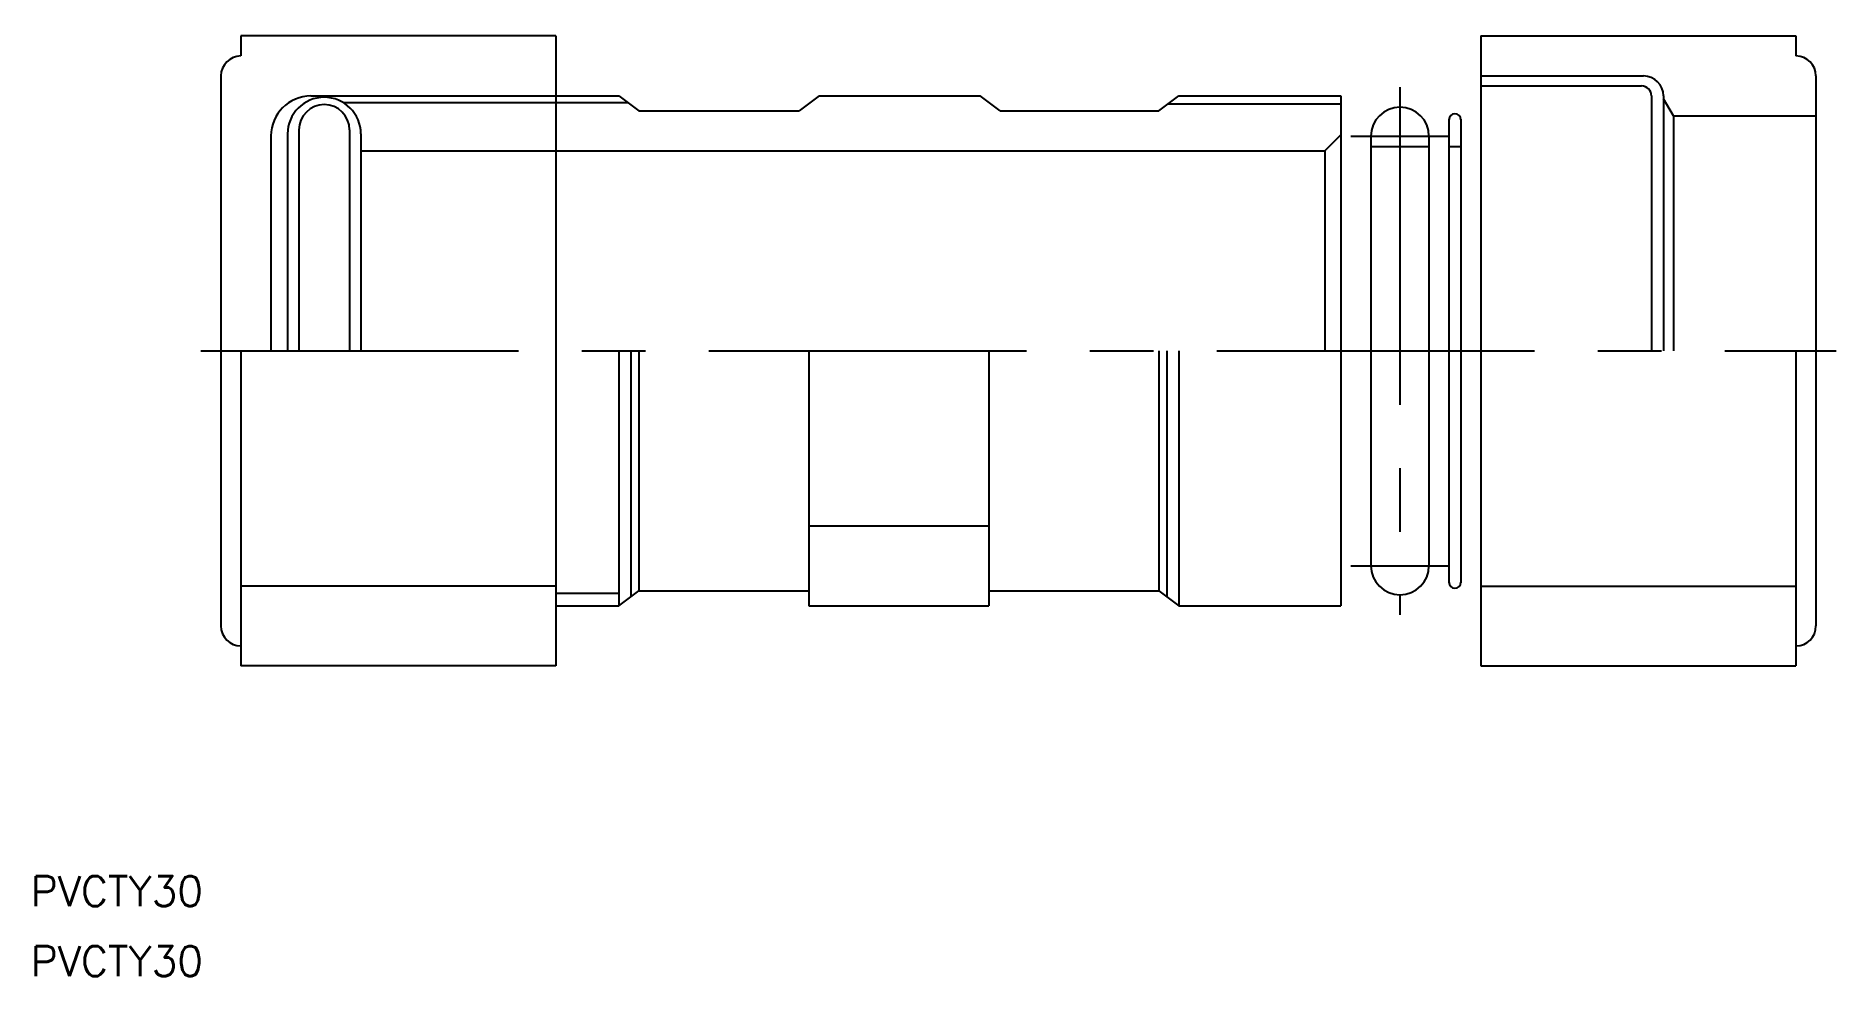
# Model space of a CAD drawing. Extents: x -18 to 162, y -63 to 32.
import ezdxf

# ---------------------------------------------------------------- set-up
doc = ezdxf.new("R2010")
doc.units = 0
doc.linetypes.add('CENTER', pattern=[50.8, 31.75, -6.35, 6.35, -6.35])
doc.layers.get('0').update_dxf_attribs({"linetype": 'CONTINUOUS'})
doc.layers.add('CENTER', color=1, linetype='CENTER')
doc.styles.get("Standard").update_dxf_attribs({"font": 'txt.shx', "height": 3, "bigfont": 'bigfont.shx'})

msp = doc.modelspace()

# ---------------------------------------------------------------- linework, layer by layer
at = {"color": 7, "linetype": 'CONTINUOUS'}
for p, q in [((33.5, 31.5), (2, 31.5)), ((2, 31.5), (2, 29.5)), ((33.5, 31.5), (33.5, -31.5)), ((126, 31.5), (126, -31.5)), ((126, 31.5), (157.5, 31.5)), ((157.5, 31.5), (157.5, 29.5)), ((0, 27.5), (0, -27.5)), ((126, 27.5), (142.25, 27.5)), ((159.5, 27.5), (159.5, -27.5)), ((9, 25.5), (39.78, 25.5)), ((39.78, 25.5), (41.78, 24)), ((59.81, 25.5), (57.81, 24)), ((59.81, 25.5), (75.91, 25.5)), ((77.91, 24), (75.91, 25.5)), ((93.78, 24), (95.78, 25.5)), ((95.78, 25.5), (112, 25.5)), ((112, 25.5), (112, -25.5)), ((126, 26.5), (142.05, 26.5)), ((143.05, 25.5), (143.05, 0)), ((144.25, 25.5), (144.25, 0)), ((145.25, 23.5), (144.25, 25.23)), ((40.68, 24.82), (12.26, 24.82)), ((41.78, 24), (57.81, 24)), ((77.91, 24), (93.78, 24)), ((94.74, 24.7), (112, 24.7)), ((145.25, 23.5), (145.25, 0)), ((145.25, 23.5), (159.5, 23.5)), ((6.65, 21.7), (6.65, 0)), ((7.79, 22.11), (7.79, 0)), ((12.86, 22.11), (12.86, 0)), ((14, 21.7), (14, 0)), ((110.39, 20), (112, 21.61)), ((122.8, 23.17), (122.8, -23.17)), ((124, 23.17), (124, -23.17)), ((5, 21.5), (5, 0)), ((14, 20), (110.39, 20)), ((110.39, 20), (110.39, 0)), ((115, 21.5), (115, -21.5)), ((115, 20.44), (120.8, 20.44)), ((120.8, 21.5), (120.8, -21.5)), ((122.8, 20.44), (124, 20.44)), ((2, 0), (2, -31.5)), ((39.78, 0), (39.78, -25.5)), ((40.98, 0), (40.98, -24.6)), ((41.78, 0), (41.78, -24)), ((58.78, 0), (58.78, -25.5)), ((76.78, 0), (76.78, -25.5)), ((93.78, 0), (93.78, -24)), ((94.58, 0), (94.58, -24.6)), ((95.78, 0), (95.78, -25.5)), ((157.5, 0), (157.5, -31.5)), ((58.78, -17.5), (76.78, -17.5)), ((33.5, -23.52), (2, -23.52)), ((33.5, -24.22), (39.78, -24.22)), ((39.78, -25.5), (41.78, -24)), ((41.78, -24), (58.78, -24)), ((76.78, -24), (93.78, -24)), ((93.78, -24), (95.78, -25.5)), ((126, -23.52), (157.5, -23.52)), ((33.5, -25.5), (39.78, -25.5)), ((58.78, -25.5), (76.78, -25.5)), ((95.78, -25.5), (112, -25.5)), ((33.5, -31.5), (2, -31.5)), ((126, -31.5), (157.5, -31.5))]:
    msp.add_line(p, q, dxfattribs=at)
for centre, radius, start, end in [((2, 27.5), 2, 90, 180), ((157.5, 27.5), 2, 0, 90), ((142.25, 25.5), 2, 0, 90), ((9, 21.5), 4, 90, 180), ((10.33, 21.7), 3.67, 0, 180), ((142.05, 25.5), 1, 0, 90), ((10.33, 22.11), 2.53, 0, 180), ((117.9, 21.48), 2.9, 0, 180), ((123.4, 23.13), 0.6, 0, 180), ((117.9, -21.48), 2.9, 180, 0), ((123.4, -23.13), 0.6, 180, 0), ((2, -27.5), 2, 180, 270), ((157.5, -27.5), 2, 270, 0)]:
    msp.add_arc(centre, radius, start, end, dxfattribs=at)
at = {"layer": 'CENTER', "color": 1, "linetype": 'CENTER'}
for p, q in [((117.9, 26.38), (117.9, -26.38)), ((113, 21.48), (122.8, 21.48)), ((-2, 0), (161.5, 0)), ((113, -21.48), (122.8, -21.48))]:
    msp.add_line(p, q, dxfattribs=at)

# ---------------------------------------------------------------- texts
at = {"color": 7, "linetype": 'CONTINUOUS'}
for p in [(-19.01, -55.51), (-19.01, -62.51)]:
    msp.add_text('PVCTY30', height=3, dxfattribs=at).set_placement(p)

doc.saveas('drawing.dxf')
